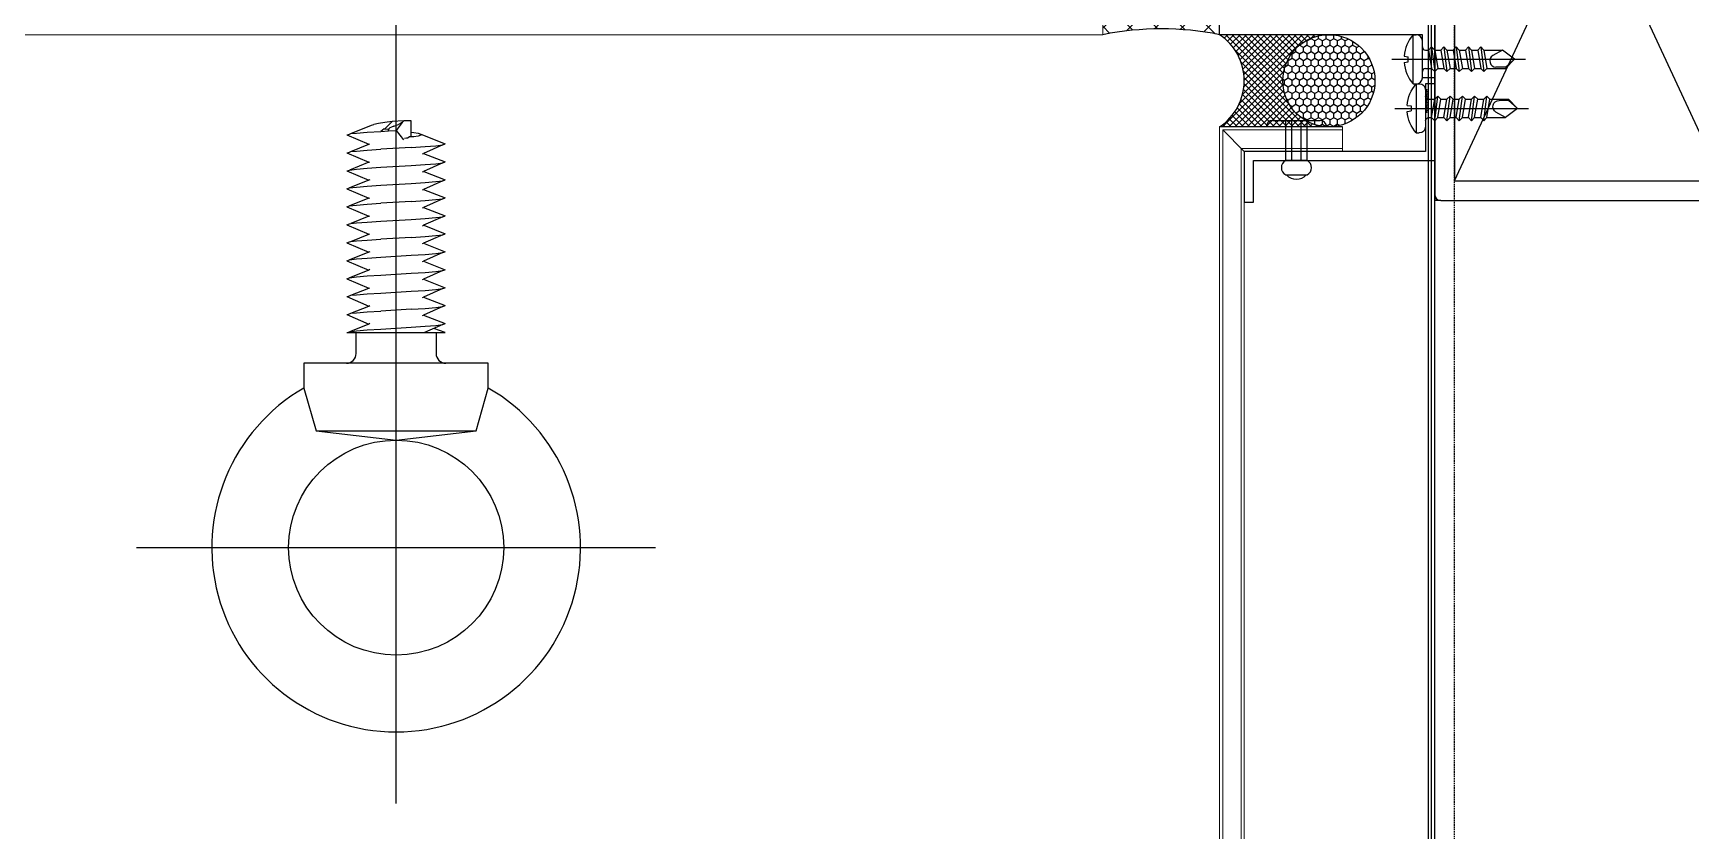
# Model space of a CAD drawing. Header units: millimetres. Extents: x 7297 to 60227, y -7497 to 19324.
# Drawn here: x 56791.1 to 57060.8, y 126.9 to 256.8 of the extents above; entities that cross this region are included whole.
import ezdxf

# ---------------------------------------------------------------- set-up
doc = ezdxf.new("R2010")
doc.units = ezdxf.units.MM
doc.linetypes.add('HIDDEN', pattern=[0.375, 0.25, -0.125])
for name, color, linetype in [('NS_AL_MOLD', 7, 'Continuous'), ('NS_BRACKET_NUTS', 1, 'Continuous'), ('NS_CAULKING', 8, 'Continuous'), ('NS_COL_CYAN', 4, 'Continuous'), ('NS_COL_MAGENTA', 6, 'Continuous'), ('NS_COL_RED', 1, 'Continuous'), ('NS_FRAME', 253, 'Continuous'), ('NS_PIPE_FRAME', 2, 'Continuous'), ('NS_RIVET_SCREW', 1, 'Continuous'), ('NS_WATERPROOF', 150, 'Continuous')]:
    doc.layers.add(name, color=color, linetype=linetype)
doc.layers.add('NS_AL_PANEL', color=32, linetype='Continuous', lineweight=9)

# ---------------------------------------------------------------- blocks, each defined once
blk = doc.blocks.new('*U238')
blk.add_lwpolyline([(0, 0), (50, 0), (50, 1157.999999999938), (0, 1157.999999999938)], close=True)
at = {"linetype": 'HIDDEN'}
blk.add_lwpolyline([(3.199999999999818, 0), (46.80000000000018, 0), (46.80000000000018, 1157.999999999938), (3.199999999999818, 1157.999999999938)], close=True, dxfattribs=at)
blk = doc.blocks.new('*U101')
for p, q in [((1.000000000141881, 99.99999999998907), (1.382431946694851e-10, 99.99999999998543)), ((1.418811734765768e-10, 98.99999999998907), (1.382431946694851e-10, 99.99999999998543)), ((49.00000000033106, 99.99999999998907), (1.000000000229193, 99.99999999998907)), ((49.00000000014188, 99.99999999998907), (50.00000000014552, 99.99999999998543)), ((50.00000000014188, 98.99999999998907), (50.00000000014552, 99.99999999998543)), ((2.291926648467779e-10, 98.99999999998907), (3.637978807091713e-12, 0.9999999999890861)), ((50.00000000000364, 0.9999999999890861), (50.00000000033106, 98.99999999998907)), ((3.20000000005166, 3.199999999957071), (46.80000000028303, 96.80000000002109)), ((46.80000000001382, 3.200000000000728), (3.200000000219006, 96.79999999996288)), ((3.637978807091713e-12, 0.999999999996362), (0, 0)), ((1.000000000003638, -3.637978807091713e-12), (0, 0)), ((50.00000000000364, 0.9999999999890861), (50.00000000000728, -7.275957614183426e-12)), ((1.000000000003638, -1.091393642127514e-11), (49.00000000000364, -1.091393642127514e-11)), ((49.00000000000364, -1.091393642127514e-11), (50.00000000000728, -7.275957614183426e-12))]:
    blk.add_line(p, q)
blk.add_lwpolyline([(3.200000000219006, 96.79999999997743), (3.200000000008004, 3.200000000000728), (46.80000000001382, 3.200000000000728), (46.80000000032669, 96.79999999997743)], close=True)
for centre, radius, start, end in [((1.000000000225555, 98.99999999999271), 0.9999999999962358, 89.99999999979156, 180.0000000002084), ((49.00000000032742, 98.99999999998543), 1.000000000003558, 2.08440831604393e-10, 89.99999999979156), ((1.000000000007276, 0.999999999992724), 1.000000000003781, 180.0000000002084, 269.9999999997916), ((49.00000000000728, 0.9999999999854481), 0.9999999999964124, 269.9999999997916, 2.08440831604393e-10)]:
    blk.add_arc(centre, radius, start, end)
blk = doc.blocks.new('피스')
for p, q in [((-0.5, 2.979417234224456), (-0.3999999999941792, 2.303861639979004)), ((0, 4.994234959285676), (-1.45519e-11, -16.76617960838484)), ((0.5, 2.979417234226275), (0.4000000000087312, 2.303861639979004)), ((-4, 1.5), (-4, 1.000000000001818)), ((-4, 1.5), (4, 1.5)), ((-3, 0), (3, 0)), ((-0.3999999999941792, 2.303861639979004), (0.4000000000087312, 2.303861639979004)), ((4, 1.5), (4, 1)), ((2, -1.5), (-2, -2)), ((-1.5, -1.5), (-2, -2)), ((-2, -2), (-1.5, -2.5)), ((-1.5, -0.499999999998181), (-1.5, -1.5)), ((1.5, -1), (-1.5, -1.5)), ((1.5, -2), (-1.5, -2.5)), ((-1.5, -2.5), (-1.5, -3.5)), ((1.5, -0.5), (1.5, -1)), ((1.5, -1), (2, -1.5)), ((2, -1.5), (1.5, -2)), ((1.5, -2), (1.5, -3)), ((-1.5, -3.5), (-2, -4)), ((2, -3.5), (-2, -4)), ((-2, -4), (-1.5, -4.5)), ((1.5, -3), (-1.5, -3.5)), ((1.5, -4), (-1.5, -4.5)), ((-1.5, -4.5), (-1.5, -5.5)), ((1.5, -5), (-1.5, -5.5)), ((1.5, -3), (2, -3.5)), ((2, -3.5), (1.5, -4)), ((1.5, -4), (1.5, -5)), ((1.5, -5), (2, -5.5)), ((-1.5, -5.5), (-2, -6)), ((2, -5.5), (-2, -6)), ((-2, -6), (-1.5, -6.5)), ((-1.5, -7.5), (-2, -8)), ((2, -7.5), (-2, -8)), ((-2, -8), (-1.5, -8.5)), ((1.5, -6), (-1.5, -6.5)), ((-1.5, -6.5), (-1.5, -7.5)), ((1.5, -7), (-1.5, -7.5)), ((1.5, -8), (-1.5, -8.5)), ((2, -5.5), (1.5, -6)), ((1.5, -6), (1.5, -7)), ((1.5, -7), (2, -7.5)), ((2, -7.5), (1.5, -8)), ((1.5, -8), (1.5, -9)), ((-1.5, -9.5), (-2, -10)), ((2, -9.5), (-2, -10)), ((-2, -10), (-1.5, -10.5)), ((-1.5, -8.5), (-1.5, -9.5)), ((1.5, -9), (-1.5, -9.5)), ((1.5, -10), (-1.5, -10.5)), ((-1.5, -10.5), (-1.5, -13.5)), ((1.5, -9), (2, -9.5)), ((2, -9.5), (1.5, -10)), ((1.5, -10), (1.5, -13.02794578865905)), ((-1.269135901500703, -13.5375327857655), (-1.269135901500703, -11.96914375120104)), ((0, -15), (1.5, -13.02794578865905)), ((1.5, -13.02794578865905), (0.5961351330624894, -11.4678394157454)), ((0, -15), (-1.5, -13.5)), ((0, -15), (-1.269135901500703, -13.5375327857655))]:
    blk.add_line(p, q)
for centre, radius, start, end in [((0, -3.083333333335759), 6.08333333333516, 94.71456054081824, 131.1120904393839), ((0, -3.083333333335759), 6.08333333333516, 48.88790956061607, 85.28543945918176), ((-3, 1.000000000001818), 1, 180, 270), ((-2, -0.499999999998181), 0.5, 0, 90), ((2, -0.5), 0.5, 90, 180), ((3, 1), 1, 270, 0), ((-0.2691359015007038, -11.96914375120104), 1, 30.08633172329508, 180)]:
    blk.add_arc(centre, radius, start, end)
blk = doc.blocks.new('N-SCREW')
blk.add_blockref('피스', (17.25025960282073, -1.028045323091646))

msp = doc.modelspace()

# ---------------------------------------------------------------- hatches: boundary and pattern name
at = {"layer": 'NS_CAULKING'}
h = msp.add_hatch(dxfattribs=at)
h.set_pattern_fill('ANSI37', color=256, scale=0.9500109583144556, angle=-2.544443745170813e-14)
h.set_pattern_definition([(44.99999999999999, (-34569.61662517095, 28600.99245803344), (-2.132835430871539, 2.132835430871542), []), (135, (-34569.61662517095, 28600.99245803344), (-2.132835430871542, -2.132835430871539), [])])
edge = h.paths.add_edge_path()
edge.add_line((56965.12409454121, 270.7839660879717), (56965.12409454121, 256.5338017132626))
edge.add_arc((56974.62420412394, 209.5082592823046), 47.97555338927111, 78.57881372297408, 101.42118627567942, ccw=False)
edge.add_line((56984.12431370749, 256.5338017130298), (56984.12431370749, 271.1402201958144))
edge.add_ellipse((56974.62420412435, 270.9620931419222), major_axis=(-9.500109583144562, -0.1781270539236141), ratio=0.5186588374335991, start_angle=0, end_angle=180, ccw=False)
h = msp.add_hatch(dxfattribs=at)
h.set_pattern_fill('ANSI37', color=256, scale=0.2249994678895288, angle=540, style=0)
h.set_pattern_definition([(224.9999999999999, (-775209.1903448761, -1368146.360303911), (0.5051382121880603, -0.5051382121880613), []), (314.9999999999998, (-775209.1903448761, -1368146.360303911), (0.5051382121880613, 0.5051382121880602), [])])
edge = h.paths.add_edge_path()
edge.add_line((56997.62846760256, 256.533801728775), (57001.91407739379, 256.5337990605358))
edge.add_arc((57001.90775053392, 249.0338017205677), 7.500000008531423, 809.9516663456127, 990.0000000003336)
edge.add_line((57001.90775053392, 241.5338017120112), (56984.12849107538, 241.5338017118365))
edge.add_arc((56979.11029799413, 249.0338017132335), 9.02398259201162, 663.7861801436039, 776.213819859318)
edge.add_line((56984.12849107503, 256.5338017148051), (56997.6284676025, 256.533801728775))
h = msp.add_hatch(dxfattribs=at)
h.set_pattern_fill('HONEY', color=256, scale=0.2249994678895288, angle=449.9999999999999, style=0)
h.set_pattern_definition([(90, (-1311393.036676913, 908238.9923815926), (-0.61866543201774, 1.071559965823882), [0.7143733105492538, -1.428746621098508]), (209.9999999999998, (-1311393.036676913, 908238.9923815926), (-0.6186654360729967, -1.071559963482578), [0.7143733105492522, -1.428746621098504]), (149.9999999999999, (-1311393.036676913, 908238.9923815926), (-1.237330868090736, 2.341303376997595e-09), [-1.4287466210985, 0.7143733105492501])])
edge = h.paths.add_edge_path()
edge.add_arc((57001.90775053392, 249.0338017205677), 7.5000000086537, 810, 1170, ccw=False)

# ---------------------------------------------------------------- linework, layer by layer
at = {"layer": 'NS_AL_MOLD'}
msp.add_lwpolyline([(57017.87849107573, 245.7418017131595), (57017.62849107573, 245.6138017131334), (57017.87849107573, 245.4858017131073), (57017.62849107573, 245.3578017130812), (57017.87849107573, 245.2298017130552), (57017.62849107573, 245.1018017130291), (57017.87849107573, 244.973801713003), (57017.62849107573, 244.8458017129769), (57017.87849107573, 244.7178017129509), (57017.62849107573, 244.5898017131576), (57017.87849107573, 244.4618017131315), (57017.62849107573, 244.3338017131055), (57017.87849107573, 244.2058017130794), (57017.62849107573, 244.0778017130533), (57017.87849107573, 243.9498017130272), (57017.62849107573, 243.8218017130012), (57017.62849107573, 237.5338017130589), (56988.12849107509, 237.5338017130589), (56988.12849107503, 229.2838017130589), (56989.62849107503, 229.2838017130589), (56989.62849107509, 236.0338017130589), (57019.12849107573, 236.0338017130589), (57019.12849107573, 248.5338017130589), (57017.62849107573, 248.5338017130589), (57017.62849107573, 247.661801713085), (57017.87849107573, 247.5338017130589), (57017.62849107573, 247.4058017130328), (57017.87849107573, 247.2778017130067), (57017.62849107573, 247.1498017129807), (57017.87849107573, 247.0218017129546), (57017.62849107573, 246.8938017131613), (57017.87849107573, 246.7658017131353), (57017.62849107573, 246.6378017131092), (57017.87849107573, 246.5098017130831), (57017.62849107573, 246.381801713057), (57017.87849107573, 246.253801713031), (57017.62849107573, 246.1258017130049), (57017.87849107573, 245.9978017129788), (57017.62849107573, 245.8698017129527)], close=True, dxfattribs=at)
at = {"layer": 'NS_AL_PANEL'}
for p, q in [((56965.12409454138, 256.5338017130589), (56965.12409454132, 276.5338017130589)), ((55693.13124189953, 256.5338017130589), (56965.12409454132, 256.5338017130589)), ((56984.12849107585, -787.4661982867083), (56984.12849107538, 241.5338017130589)), ((56984.12849107538, 241.5338017130589), (57004.12849107527, 241.5338017130589)), ((56984.62849107579, -786.9661982867083), (56984.62849107567, 241.0338017130589)), ((56984.62849107527, 241.0338017130589), (57004.12849107527, 241.0338017130589)), ((56988.12849107509, 237.5338017130589), (56984.62849107527, 241.0338017130589)), ((57004.12849107527, 241.5338017130589), (57004.12849107527, 237.5338017130589)), ((56987.62849107521, -783.9661982867083), (56987.62849107538, 238.0338017130589)), ((56987.62849107527, 238.0338017130589), (57004.12849107527, 238.0338017130589)), ((56988.12849107509, -783.4661982867083), (56988.1284910755, 237.5338017130589)), ((56988.12849107509, 237.5338017130589), (57004.12849107527, 237.5338017130589))]:
    msp.add_line(p, q, dxfattribs=at)
at = {"layer": 'NS_BRACKET_NUTS'}
for p, q in [((56842.12409454464, 240.2164763739593), (56842.5157131075, 240.3627065456267)), ((56842.12409454464, 240.2164763739593), (56845.65690407596, 238.6936892025433)), ((56842.5157131075, 240.3627065456267), (56842.74734348497, 240.4470091405119)), ((56842.74734348497, 240.4470091405119), (56846.13389307699, 241.7960647313184)), ((56842.74734348497, 240.4470091405119), (56843.65223444133, 240.5089367175269)), ((56843.65223444133, 240.5089367175269), (56845.42240791834, 240.6551668891943)), ((56845.42240791834, 240.6551668891943), (56847.65295662797, 240.8013970608617)), ((56846.13389307699, 241.7960647313184), (56846.51402455821, 241.9419924005661)), ((56847.25675257175, 242.0882225722335), (56846.51402455821, 241.9419924005661)), ((56848.28029738247, 242.2344527439009), (56847.25675257175, 242.0882225722335)), ((56848.15136447243, 241.2311671272646), (56847.65295662797, 240.8013970608617)), ((56847.65295662797, 240.8013970608617), (56848.87381520002, 240.8980886196978)), ((56848.15136447243, 241.2311671272646), (56848.29402825861, 241.2108415417633)), ((56849.484467291, 242.3806829158011), (56848.28029738247, 242.2344527439009)), ((56849.484467291, 242.3806829158011), (56848.29402825861, 241.2108415417633)), ((56848.29402825861, 241.2108415417633), (56848.93509060956, 241.1330893804579)), ((56848.87381520002, 240.8980886196978), (56848.87383725002, 241.0646113700959)), ((56848.87381520002, 240.8980886196978), (56850.12553892165, 240.947627232762)), ((56848.93509989112, 241.2108415417633), (56848.87383725002, 241.0646113700959)), ((56849.1128909967, 241.3570717136636), (56848.93509989112, 241.2108415417633)), ((56849.38980713925, 241.503301885331), (56849.1128909967, 241.3570717136636)), ((56849.73874183252, 241.6495320569984), (56849.38980713925, 241.503301885331)), ((56851.36183006569, 242.5269130874685), (56849.484467291, 242.3806829158011)), ((56849.73874183252, 241.6495320569984), (56850.51233600891, 241.9419924005661)), ((56851.12915275685, 242.2296821443624), (56850.12553892165, 240.947627232762)), ((56850.12553892165, 240.947627232762), (56851.30055115438, 239.4466214171871)), ((56850.86127070217, 242.0882225722335), (56850.51233600891, 241.9419924005661)), ((56851.12915275685, 242.2296821443624), (56850.86127070217, 242.0882225722335)), ((56851.36183006569, 242.5269130874685), (56851.12915275685, 242.2296821443624)), ((56852.59812121346, 242.5269130874685), (56851.36183006569, 242.5269130874685)), ((56852.59812121346, 240.6825251056607), (56852.59812121346, 242.5269130874685)), ((56852.59812121346, 240.6825251056607), (56852.99432526968, 240.6259208548609)), ((56852.59812121346, 240.132619183164), (56852.59812121346, 240.6825251056607)), ((56852.59812121346, 240.0410001677255), (56852.59812121346, 240.132619183164)), ((56852.99432526968, 240.6259208548609), (56853.73705328322, 240.4796906829606)), ((56854.12385037235, 240.187230339393), (56853.73005705207, 240.0410001677255)), ((56853.73705328322, 240.4796906829606), (56854.12626111015, 240.3334605112932)), ((56854.12626111015, 240.3334605112932), (56854.12385037235, 240.187230339393)), ((56854.12626111015, 240.3334605112932), (56858.12698329679, 238.7541746563538)), ((56842.12409454464, 237.2918729387484), (56842.52397397227, 237.4341535820886)), ((56842.52397397227, 237.4341535820886), (56842.74734348497, 237.5224057055339)), ((56842.74734348497, 237.5224057055339), (56845.65690407596, 238.6936892025433)), ((56842.74734348497, 237.5224057055339), (56843.65223444133, 237.584333282316)), ((56843.65223444133, 237.584333282316), (56845.42240791834, 237.7305634539835)), ((56845.42240791834, 237.7305634539835), (56847.65295662797, 237.8767936258837)), ((56845.65690407596, 238.6936892025433), (56845.82846694133, 238.7541746563538)), ((56852.59812121346, 238.1692539694513), (56847.65295662797, 237.8767936258837)), ((56851.50443951666, 239.6936443670447), (56851.82318661987, 239.7485398241579)), ((56851.82318661987, 239.7485398241579), (56851.95704958282, 239.7485398241579)), ((56851.95704958282, 239.7485398241579), (56852.25535219601, 239.8947699960581)), ((56852.98342838391, 239.8947699960581), (56852.25535219601, 239.8947699960581)), ((56852.59812121346, 238.1692539694513), (56854.82866992309, 238.3154841411188)), ((56853.73005705207, 240.0410001677255), (56852.98342838391, 239.8947699960581)), ((56857.73536473579, 238.6079444846864), (56854.56297710232, 237.2000627258121)), ((56854.82866992309, 238.3154841411188), (56856.5988434001, 238.461714313019)), ((56856.5988434001, 238.461714313019), (56857.73536473579, 238.6079444846864)), ((56857.73536473579, 238.6079444846864), (56858.12698329679, 238.7541746563538)), ((56842.12409454464, 237.2918729387484), (56845.65690407596, 235.7690857675652)), ((56845.65690407596, 235.7690857675652), (56842.52397397227, 234.5095501471105)), ((56843.65223444133, 234.659729847338), (56845.42240791834, 234.8059600190054)), ((56845.42240791834, 234.8059600190054), (56847.65295662797, 234.9521901909056)), ((56845.65690407596, 235.7690857675652), (56845.86094299025, 235.8387453822679)), ((56847.65295662797, 234.9521901909056), (56852.59812121346, 235.2446505342405)), ((56852.59812121346, 235.2446505342405), (56854.82866992309, 235.3908807061407)), ((56854.39136995441, 237.145642767081), (56854.56297710232, 237.2000627258121)), ((56857.73536473579, 235.6833410494755), (56854.55189503982, 234.2807576368823)), ((56854.56297710232, 237.2000627258121), (56858.12698329679, 235.8295712213758)), ((56854.82866992309, 235.3908807061407), (56856.5988434001, 235.5371108778081)), ((56856.5988434001, 235.5371108778081), (56857.73536473579, 235.6833410494755)), ((56857.73536473579, 235.6833410494755), (56858.12698329679, 235.8295712213758)), ((56842.12409454464, 234.3672695040032), (56842.52397397227, 234.5095501471105)), ((56842.12409454464, 234.3672695040032), (56845.67488492719, 232.8367318407427)), ((56845.67488492719, 232.8367318407427), (56842.5157131075, 231.5888962404597)), ((56842.52397397227, 234.5095501471105), (56843.65223444133, 234.659729847338)), ((56845.42240791834, 231.8813565840273), (56847.65295662797, 232.0275867556948)), ((56845.86094299025, 232.9141419472899), (56845.67488492719, 232.8367318407427)), ((56847.65295662797, 232.0275867556948), (56852.59812121346, 232.3200470992624)), ((56852.59812121346, 232.3200470992624), (56854.82866992309, 232.4662772711627)), ((56854.39136995441, 234.2210393321029), (56854.55189503982, 234.2807576368823)), ((56857.73536473579, 232.7587376144975), (56854.55189503982, 231.3561542019042)), ((56854.61394045009, 234.2917421275079), (56858.12698329679, 232.9049677863977)), ((56854.82866992309, 232.4662772711627), (56856.5988434001, 232.6125074428301)), ((56856.5988434001, 232.6125074428301), (56857.73536473579, 232.7587376144975)), ((56857.73536473579, 232.7587376144975), (56858.12698329679, 232.9049677863977)), ((56842.12409454464, 231.4426660687923), (56842.5157131075, 231.5888962404597)), ((56842.12409454464, 231.4426660687923), (56845.65690407596, 229.9198788973763)), ((56842.5157131075, 231.5888962404597), (56843.65223444133, 231.7351264121271)), ((56845.65690407596, 229.9198788973763), (56842.5157131075, 228.6642928054816)), ((56843.65223444133, 231.7351264121271), (56845.42240791834, 231.8813565840273)), ((56845.65690407596, 229.9198788973763), (56845.82846694133, 229.9803643511868)), ((56852.59812121346, 229.3954436642844), (56847.65295662797, 229.1029833207167)), ((56852.59812121346, 229.3954436642844), (56854.82866992309, 229.5416738359518)), ((56854.39136995441, 231.2964358971249), (56854.55189503982, 231.3561542019042)), ((56854.55189503982, 231.3561542019042), (56858.12698329679, 229.9803643511868)), ((56857.73536473579, 229.8341341795194), (56854.56297710232, 228.426252420878)), ((56854.82866992309, 229.5416738359518), (56856.5988434001, 229.6879040076192)), ((56856.5988434001, 229.6879040076192), (56857.73536473579, 229.8341341795194)), ((56857.73536473579, 229.8341341795194), (56858.12698329679, 229.9803643511868)), ((56842.12409454464, 228.5180626338142), (56842.5157131075, 228.6642928054816)), ((56842.12409454464, 228.5180626338142), (56845.65690407596, 226.9952754621654)), ((56842.5157131075, 228.6642928054816), (56843.65223444133, 228.8105229773819)), ((56845.65690407596, 226.9952754621654), (56842.74734348497, 225.8239919653888)), ((56843.65223444133, 228.8105229773819), (56845.42240791834, 228.9567531490493)), ((56845.42240791834, 228.9567531490493), (56847.65295662797, 229.1029833207167)), ((56845.65690407596, 226.9952754621654), (56845.86094299025, 227.0649350771009)), ((56852.59812121346, 226.4708402293063), (56854.82866992309, 226.6170704009737)), ((56854.39136995441, 228.3718324621468), (56854.56297710232, 228.426252420878)), ((56857.73536473579, 226.9095307445414), (56854.55189503982, 225.5069473319481)), ((56854.56297710232, 228.426252420878), (56858.12698329679, 227.0557609162088)), ((56854.82866992309, 226.6170704009737), (56856.5988434001, 226.763300572874)), ((56856.5988434001, 226.763300572874), (56857.73536473579, 226.9095307445414)), ((56857.73536473579, 226.9095307445414), (56858.12698329679, 227.0557609162088)), ((56842.12409454464, 225.5934591986033), (56842.5157131075, 225.7396893705036)), ((56842.12409454464, 225.5934591986033), (56845.67488492719, 224.0629215355757)), ((56842.5157131075, 225.7396893705036), (56842.74734348497, 225.8239919653888)), ((56842.74734348497, 225.8239919653888), (56843.65223444133, 225.885919542171)), ((56842.74734348497, 222.8993885304108), (56845.67488492719, 224.0629215355757)), ((56843.65223444133, 225.885919542171), (56845.42240791834, 226.0321497138384)), ((56845.42240791834, 226.0321497138384), (56847.65295662797, 226.1783798857387)), ((56845.67488492719, 224.0629215355757), (56845.85808763906, 224.1416967880241)), ((56847.65295662797, 226.1783798857387), (56852.59812121346, 226.4708402293063)), ((56854.39136995441, 225.4472290269359), (56854.55189503982, 225.5069473319481)), ((56857.73536473579, 223.9849273093305), (56854.55189503982, 222.5823438967373)), ((56854.61394045009, 225.5179318223409), (56858.12698329679, 224.1311574812307)), ((56856.5988434001, 223.8386971376631), (56857.73536473579, 223.9849273093305)), ((56857.73536473579, 223.9849273093305), (56858.12698329679, 224.1311574812307)), ((56842.12409454464, 222.6688557638581), (56842.5157131075, 222.8150859355255)), ((56842.12409454464, 222.6688557638581), (56845.67488492719, 221.1383181005976)), ((56842.5157131075, 222.8150859355255), (56842.74734348497, 222.8993885304108)), ((56842.74734348497, 222.8993885304108), (56843.65223444133, 222.9613161071929)), ((56843.65223444133, 222.9613161071929), (56845.42240791834, 223.1075462788604)), ((56845.42240791834, 223.1075462788604), (56847.65295662797, 223.2537764507606)), ((56845.85808763906, 221.217093353046), (56845.67488492719, 221.1383181005976)), ((56852.59812121346, 223.5462367940954), (56847.65295662797, 223.2537764507606)), ((56852.59812121346, 223.5462367940954), (56854.82866992309, 223.6924669659957)), ((56854.39136995441, 222.5226255919579), (56854.55189503982, 222.5823438967373)), ((56854.55189503982, 222.5823438967373), (56858.12698329679, 221.2065540462527)), ((56854.82866992309, 223.6924669659957), (56856.5988434001, 223.8386971376631)), ((56857.73536473579, 221.0603238743524), (56858.12698329679, 221.2065540462527)), ((56842.12409454464, 219.7442523286472), (56842.5157131075, 219.8904825003146)), ((56842.12409454464, 219.7442523286472), (56845.67488492719, 218.2137146656196)), ((56845.67488492719, 221.1383181005976), (56842.5157131075, 219.8904825003146)), ((56842.5157131075, 219.8904825003146), (56843.65223444133, 220.0367126719821)), ((56843.65223444133, 220.0367126719821), (56845.42240791834, 220.1829428438823)), ((56845.42240791834, 220.1829428438823), (56847.65295662797, 220.3291730155497)), ((56847.65295662797, 220.3291730155497), (56852.59812121346, 220.6216333591174)), ((56852.59812121346, 220.6216333591174), (56854.82866992309, 220.7678635310176)), ((56854.39136995441, 219.598022156747), (56854.56297710232, 219.6524421154782)), ((56857.73536473579, 221.0603238743524), (56854.56297710232, 219.6524421154782)), ((56854.56297710232, 219.6524421154782), (56858.12698329679, 218.2819506110418)), ((56854.82866992309, 220.7678635310176), (56856.5988434001, 220.914093702685)), ((56856.5988434001, 220.914093702685), (56857.73536473579, 221.0603238743524)), ((56842.12409454464, 216.8196488936692), (56842.52397397227, 216.9619295367766)), ((56842.12409454464, 216.8196488936692), (56845.65690407596, 215.2968617220204)), ((56845.67488492719, 218.2137146656196), (56842.52397397227, 216.9619295367766)), ((56842.52397397227, 216.9619295367766), (56843.65223444133, 217.1121092372368)), ((56843.65223444133, 217.1121092372368), (56845.42240791834, 217.2583394089042)), ((56845.42240791834, 217.2583394089042), (56847.65295662797, 217.4045695805717)), ((56845.86094299025, 218.2911247721668), (56845.67488492719, 218.2137146656196)), ((56847.65295662797, 217.4045695805717), (56852.59812121346, 217.6970299241393)), ((56852.59812121346, 217.6970299241393), (56854.82866992309, 217.8432600958067)), ((56854.39136995441, 216.6734187220018), (56854.56297710232, 216.7278386807329)), ((56857.73536473579, 218.1357204393744), (56854.56297710232, 216.7278386807329)), ((56854.56297710232, 216.7278386807329), (56858.12698329679, 215.3573471760637)), ((56854.82866992309, 217.8432600958067), (56856.5988434001, 217.9894902674741)), ((56856.5988434001, 217.9894902674741), (56857.73536473579, 218.1357204393744)), ((56857.73536473579, 218.1357204393744), (56858.12698329679, 218.2819506110418)), ((56842.12409454464, 213.8950454584583), (56842.52397397227, 214.0373261017985)), ((56842.12409454464, 213.8950454584583), (56845.65690407596, 212.3722582872751)), ((56842.52397397227, 214.0373261017985), (56842.74734348497, 214.1255782252438)), ((56842.74734348497, 214.1255782252438), (56845.65690407596, 215.2968617220204)), ((56842.74734348497, 214.1255782252438), (56843.65223444133, 214.187505802026)), ((56843.65223444133, 214.187505802026), (56845.42240791834, 214.3337359739262)), ((56845.42240791834, 214.3337359739262), (56847.65295662797, 214.4799661455936)), ((56845.65690407596, 215.2968617220204), (56845.82846694133, 215.3573471760637)), ((56847.65295662797, 214.4799661455936), (56852.59812121346, 214.7724264891613)), ((56852.59812121346, 214.7724264891613), (56854.82866992309, 214.9186566608287)), ((56854.39136995441, 213.7488152867909), (56854.55189503982, 213.8085335915703)), ((56857.73536473579, 215.2111170043963), (56854.55189503982, 213.8085335915703)), ((56854.55189503982, 213.8085335915703), (56858.12698329679, 212.4327437410857)), ((56854.82866992309, 214.9186566608287), (56856.5988434001, 215.0648868324961)), ((56856.5988434001, 215.0648868324961), (56857.73536473579, 215.2111170043963)), ((56857.73536473579, 215.2111170043963), (56858.12698329679, 215.3573471760637)), ((56842.12409454464, 210.9704420234802), (56842.5157131075, 211.1166721953805)), ((56842.12409454464, 210.9704420234802), (56845.67488492719, 209.4399043602198)), ((56842.5157131075, 211.1166721953805), (56842.74734348497, 211.2009747902657)), ((56842.74734348497, 211.2009747902657), (56845.65690407596, 212.3722582872751)), ((56842.74734348497, 211.2009747902657), (56843.65223444133, 211.2629023670479)), ((56843.65223444133, 211.2629023670479), (56845.42240791834, 211.4091325387153)), ((56845.42240791834, 211.4091325387153), (56847.65295662797, 211.5553627106156)), ((56845.65690407596, 212.3722582872751), (56845.86094299025, 212.4419179019778)), ((56852.59812121346, 211.8478230539504), (56847.65295662797, 211.5553627106156)), ((56852.59812121346, 211.8478230539504), (56854.82866992309, 211.9940532256178)), ((56854.39136995441, 210.8242118518128), (56854.56297710232, 210.878631810544)), ((56857.73536473579, 212.2865135691854), (56854.56297710232, 210.878631810544)), ((56854.56297710232, 210.878631810544), (56858.12698329679, 209.5081403061076)), ((56854.82866992309, 211.9940532256178), (56856.5988434001, 212.140283397518)), ((56856.5988434001, 212.140283397518), (56857.73536473579, 212.2865135691854)), ((56857.73536473579, 212.2865135691854), (56858.12698329679, 212.4327437410857)), ((56842.12409454464, 208.0458385885022), (56842.5157131075, 208.1920687601696)), ((56842.12409454464, 208.0458385885022), (56858.12409454464, 208.0458385885022)), ((56845.67488492719, 209.4399043602198), (56842.5157131075, 208.1920687601696)), ((56842.5157131075, 208.1920687601696), (56843.65223444133, 208.3382989320698)), ((56843.62409454464, 204.6458385884789), (56843.62409454464, 208.0458385885022)), ((56843.65223444133, 208.3382989320698), (56845.42240791834, 208.4845291037373)), ((56845.42240791834, 208.4845291037373), (56847.65295662797, 208.6307592756375)), ((56845.85808763906, 209.518679612901), (56845.67488492719, 209.4399043602198)), ((56847.65295662797, 208.6307592756375), (56852.59812121346, 208.9232196189723)), ((56852.59812121346, 208.9232196189723), (56854.82866992309, 209.0694497908726)), ((56857.73536473579, 209.3619101342074), (56854.74825263544, 208.0458385885022)), ((56854.82866992309, 209.0694497908726), (56856.5988434001, 209.21567996254)), ((56858.12409454464, 208.0458385885022), (56856.24180868561, 208.7038743613548)), ((56856.5988434001, 209.21567996254), (56857.73536473579, 209.3619101342074)), ((56856.62409454464, 208.0458385885022), (56856.62409454464, 204.6458385884789)), ((56857.73536473579, 209.3619101342074), (56858.12698329679, 209.5081403061076)), ((56835.12409454464, 203.0458385885022), (56835.12409454464, 199.0266007020282)), ((56865.12409454464, 203.0458385885022), (56835.12409454464, 203.0458385885022)), ((56865.12409454464, 199.0266007020282), (56865.12409454464, 203.0458385885022)), ((56835.12409454464, 199.0266007020282), (56837.12409454464, 192.0458385885022)), ((56863.12409454464, 192.0458385885022), (56865.12409454464, 199.0266007020282)), ((56837.12409454464, 192.0458385885022), (56850.12409454464, 190.5458385885022)), ((56837.12409454464, 192.0458385885022), (56863.12409454464, 192.0458385885022)), ((56850.12409454464, 190.5458385885022), (56863.12409454464, 192.0458385885022))]:
    msp.add_line(p, q, dxfattribs=at)
msp.add_circle((56850.12409454464, 173.0458385885022), 17.5, dxfattribs=at)
for centre, radius, start, end in [((56842.02409454466, 204.6458385884789), 1.6, 270, 0), ((56858.22409454468, 204.6458385884789), 1.6, 180, 270), ((56850.12409454464, 173.0458385885022), 30.0000000000001, 120.0000000000139, 59.99999999998614)]:
    msp.add_arc(centre, radius, start, end, dxfattribs=at)
at = {"layer": 'NS_CAULKING'}
msp.add_circle((57001.90775053392, 249.0338017203931, 1.603833270186788e-08), 7.500000008479077, dxfattribs=at)
for centre, radius, start, end in [((56974.62420412394, 209.5082592823046), 47.97555338927111, 78.5788137245293, 101.4211862754707), ((56979.11029799646, 249.0338017132335), 9.023982589745303, 303.7861801359966, 56.21381986005472)]:
    msp.add_arc(centre, radius, start, end, dxfattribs=at)
at = {"layer": 'NS_COL_CYAN'}
msp.add_lwpolyline([(56986.12849107527, 754.5338017134081), (56986.1284910755, 258.5338017132917), (57019.12849107561, 258.5338017133208), (57019.12849107556, 249.5338017133208), (57017.12849107556, 249.5338017133208), (57017.12849107561, 256.5338017133208), (56984.12849107422, 256.5338017132917), (56984.12849107527, 756.5338017134081)], dxfattribs=at)
at = {"layer": 'NS_COL_MAGENTA'}
msp.add_line((57004.12849107527, 241.5338017130589), (56984.12849107538, 241.5338017130589), dxfattribs=at)
at = {"layer": 'NS_COL_RED'}
for p, q in [((56850.12409454464, 131.3976870857032), (56850.12409454464, 342.6765148104778)), ((56807.89234869126, 173.0458385885022), (56892.35584039796, 173.0458385885022))]:
    msp.add_line(p, q, dxfattribs=at)
at = {"layer": 'NS_RIVET_SCREW', "ltscale": 3}
for p, q in [((57001.52849106691, 241.5338017124768), (56991.72849107734, 241.5338017124768)), ((56998.3784910684, 236.0337893221613), (56994.87849107585, 236.0337893221613))]:
    msp.add_line(p, q, dxfattribs=at)
at = {"layer": 'NS_RIVET_SCREW'}
for p, q in [((56992.77849106691, 242.5838017169472), (57000.47849107734, 242.5838017169472)), ((56994.87849107585, 236.0337893221613), (56994.87849107585, 242.5838017169472)), ((56995.8784910684, 236.0337893221613), (56995.8784910684, 242.5838017169472)), ((56997.37849107585, 236.0337893221613), (56997.37849107585, 242.5838017169472)), ((56998.3784910684, 236.0337893221613), (56998.3784910684, 242.5838017169472)), ((56994.87849107585, 233.7190242339011, 3.685090633345636e-08), (56998.3784910684, 233.7190242339011, 3.685090633345636e-08))]:
    msp.add_line(p, q, dxfattribs=at)
for centre, radius, start, end in [((56992.77849106691, 241.5338017124768), 1.049999999999999, 90, 180), ((57000.47849107734, 241.5338017124768), 1.049999999999999, 0, 90), ((56995.47706487602, 234.8764067817565), 1.303006117112575, 117.3470508830224, 242.6529491169777), ((56997.77991726822, 234.8764067817565), 1.303006117113651, 297.3470508830223, 62.65294911697764), ((56996.62849107585, 235.2205242443915, 3.685090633345636e-08), 2.201499999999999, 223.0028691564075, 316.9971308435925)]:
    msp.add_arc(centre, radius, start, end, dxfattribs=at)
at = {"layer": 'NS_WATERPROOF', "ltscale": 3}
for p, q in [((57018.12849096025, -809.46619840324), (57018.12849095967, 331.5338017131462)), ((57018.62849096118, -809.46619840324), (57018.6284909606, 331.5338017131462))]:
    msp.add_line(p, q, dxfattribs=at)

# ---------------------------------------------------------------- block references
at = {"layer": 'NS_FRAME', "xscale": -1}
msp.add_blockref('*U238', (57069.12849107561, -708.4661982867083), dxfattribs=at)
at = {"layer": 'NS_PIPE_FRAME'}
msp.add_blockref('*U101', (57019.12849107515, 229.5338017170461), dxfattribs=at)
at = {"layer": 'NS_RIVET_SCREW', "rotation": 90.00000000000001}
msp.add_blockref('N-SCREW', (57016.10044575246, 235.2835421105001), dxfattribs=at)
at = {"layer": 'NS_RIVET_SCREW', "xscale": -1, "rotation": 90}
msp.add_blockref('N-SCREW', (57016.60044575264, 261.7840613158505), dxfattribs=at)

doc.saveas('drawing.dxf')
